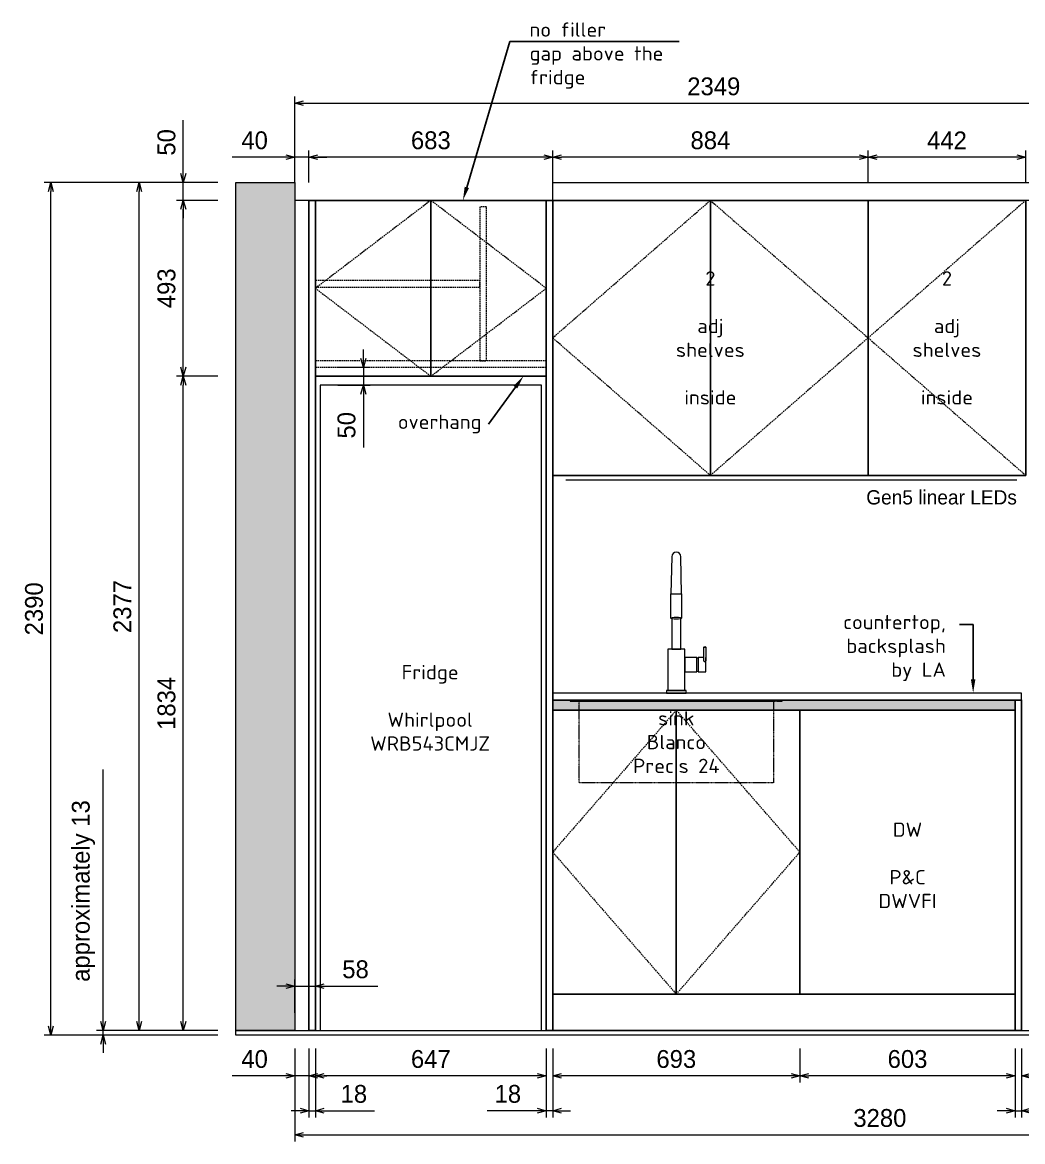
# Model space of a CAD drawing. Header units: millimetres. Extents: x 317748 to 451058, y -7309 to 88509.
# Drawn here: x 340132 to 342935, y 40058 to 43195 of the extents above; entities that cross this region are included whole.
import ezdxf
from ezdxf import colors
from ezdxf.entities.mleader import LeaderData, LeaderLine
from ezdxf.math import Vec2, Vec3

# ---------------------------------------------------------------- set-up
doc = ezdxf.new("R2010")
doc.units = ezdxf.units.MM
doc.header["$LTSCALE"] = 2
doc.header["$MEASUREMENT"] = 0
doc.header["$PDMODE"] = 3
doc.linetypes.add('DASHEDX2', pattern=[1.5, 1, -0.5])
doc.linetypes.add('HIDDEN2', pattern=[0.1875, 0.125, -0.0625])
doc.layers.get('0').update_dxf_attribs({"lineweight": 30})
doc.layers.get('Defpoints').update_dxf_attribs({"color": 255, "lineweight": 0})
for name, color, linetype, lineweight in [('1', 10, 'Continuous', 18), ('Appliance', 4, 'Continuous', 20), ('Appliances', 4, 'Continuous', 13), ('Cabinets', 7, 'Continuous', 25), ('Dims', 4, 'Continuous', 20), ('Hatch_grey', 253, 'Continuous', 5), ('KK + Filler', 252, 'Continuous', 18), ('Line_Hdn_Blu', 4, 'HIDDEN2', 5), ('Line_Hidden', 8, 'DASHEDX2', 15)]:
    doc.layers.add(name, color=color, linetype=linetype, lineweight=lineweight)
doc.styles.add('AGS', font='ags.shx')
doc.styles.add('style1', font='simplex.shx')
doc.dimstyles.new('mm LG 30', dxfattribs={"dimtxt": 50, "dimasz": 25, "dimexe": 19, "dimexo": 50, "dimgap": 22, "dimtad": 1, "dimdec": 0, "dimdsep": 46, "dimtxsty": 'AGS', "dimblk": 'OPEN30', "dimcen": 2, "dimclrd": 256, "dimclre": 256, "dimclrt": 256, "dimadec": 0, "dimazin": 0, "dimtm": 1e-09, "dimtfac": 1, "dimtdec": 0, "dimtmove": 0, "dimatfit": 3, "dimldrblk": 'OPEN30', "dimfxl": 1, "dimtolj": 1, "dimlwd": -1, "dimlwe": -1, "dimarcsym": 0})

# ---------------------------------------------------------------- blocks, each defined once
blk = doc.blocks.new('_Open30')
at = {"color": 0, "linetype": 'ByBlock', "lineweight": -2}
for p, q in [((-1, 0.27), (0, 0)), ((0, 0), (-1, -0.27)), ((0, 0), (-1, 0))]:
    blk.add_line(p, q, dxfattribs=at)
blk = doc.blocks.new('*D162')
at = {"layer": 'Defpoints', "color": 0, "ltscale": 2, "transparency": 16777216}
for p in [(342932, 40369.5), (343553, 40369.5), (343553, 40242.3)]:
    blk.add_point(p, dxfattribs=at)
at = {"layer": 'Dims', "ltscale": 2, "transparency": 16777216}
for p, q in [((342932, 40319.5), (342932, 40223.3)), ((343553, 40319.5), (343553, 40223.3)), ((342957, 40242.3), (343528, 40242.3))]:
    blk.add_line(p, q, dxfattribs=at)
at = {"layer": 'Dims', "ltscale": 2, "transparency": 16777216, "xscale": 25, "yscale": 25, "zscale": 25, "rotation": 180}
blk.add_blockref('_Open30', (342932, 40242.3), dxfattribs=at)
at = {"layer": 'Dims', "ltscale": 2, "transparency": 16777216, "xscale": 25, "yscale": 25, "zscale": 25}
blk.add_blockref('_Open30', (343553, 40242.3), dxfattribs=at)
at = {"layer": 'Dims', "ltscale": 2, "transparency": 16777216, "insert": (343242.5, 40289.3), "char_height": 50, "attachment_point": 5, "style": 'AGS'}
blk.add_mtext('\\A1;621', dxfattribs=at)
blk = doc.blocks.new('*D163')
at = {"layer": 'Defpoints', "color": 0, "ltscale": 2, "transparency": 16777216}
for p in [(342311, 40369.5), (342914, 40369.5), (342311, 40242.3)]:
    blk.add_point(p, dxfattribs=at)
at = {"layer": 'Dims', "ltscale": 2, "transparency": 16777216}
for p, q in [((342311, 40319.5), (342311, 40223.3)), ((342914, 40319.5), (342914, 40223.3)), ((342889, 40242.3), (342336, 40242.3))]:
    blk.add_line(p, q, dxfattribs=at)
at = {"layer": 'Dims', "ltscale": 2, "transparency": 16777216, "xscale": 25, "yscale": 25, "zscale": 25, "rotation": 180}
blk.add_blockref('_Open30', (342311, 40242.3), dxfattribs=at)
at = {"layer": 'Dims', "ltscale": 2, "transparency": 16777216, "xscale": 25, "yscale": 25, "zscale": 25}
blk.add_blockref('_Open30', (342914, 40242.3), dxfattribs=at)
at = {"layer": 'Dims', "ltscale": 2, "transparency": 16777216, "insert": (342612.5, 40289.3), "char_height": 50, "attachment_point": 5, "style": 'AGS'}
blk.add_mtext('\\A1;603', dxfattribs=at)
blk = doc.blocks.new('*D164')
at = {"layer": 'Defpoints', "color": 0, "ltscale": 2, "transparency": 16777216}
for p in [(341618, 40369.5), (342311, 40369.5), (341618, 40242.3)]:
    blk.add_point(p, dxfattribs=at)
at = {"layer": 'Dims', "ltscale": 2, "transparency": 16777216}
for p, q in [((341618, 40319.5), (341618, 40223.3)), ((342311, 40319.5), (342311, 40223.3)), ((342286, 40242.3), (341643, 40242.3))]:
    blk.add_line(p, q, dxfattribs=at)
at = {"layer": 'Dims', "ltscale": 2, "transparency": 16777216, "xscale": 25, "yscale": 25, "zscale": 25, "rotation": 180}
blk.add_blockref('_Open30', (341618, 40242.3), dxfattribs=at)
at = {"layer": 'Dims', "ltscale": 2, "transparency": 16777216, "xscale": 25, "yscale": 25, "zscale": 25}
blk.add_blockref('_Open30', (342311, 40242.3), dxfattribs=at)
at = {"layer": 'Dims', "ltscale": 2, "transparency": 16777216, "insert": (341964.5, 40289.3), "char_height": 50, "attachment_point": 5, "style": 'AGS'}
blk.add_mtext('\\A1;693', dxfattribs=at)
blk = doc.blocks.new('*D153')
at = {"layer": 'Defpoints', "color": 0, "ltscale": 2, "transparency": 16777216}
for p in [(342914, 40369.5), (342932, 40369.5), (342932, 40144.6)]:
    blk.add_point(p, dxfattribs=at)
at = {"layer": 'Dims', "ltscale": 2, "transparency": 16777216}
for p, q in [((342914, 40319.5), (342914, 40125.6)), ((342932, 40319.5), (342932, 40125.6)), ((342889, 40144.6), (342864, 40144.6)), ((342914, 40144.6), (342932, 40144.6)), ((342957, 40144.6), (343097.5, 40144.6))]:
    blk.add_line(p, q, dxfattribs=at)
at = {"layer": 'Dims', "ltscale": 2, "transparency": 16777216, "xscale": 25, "yscale": 25, "zscale": 25}
blk.add_blockref('_Open30', (342914, 40144.6), dxfattribs=at)
at = {"layer": 'Dims', "ltscale": 2, "transparency": 16777216, "xscale": 25, "yscale": 25, "zscale": 25, "rotation": 180}
blk.add_blockref('_Open30', (342932, 40144.6), dxfattribs=at)
at = {"layer": 'Dims', "ltscale": 2, "transparency": 16777216, "insert": (343039.8, 40191.6), "char_height": 50, "attachment_point": 5, "style": 'AGS'}
blk.add_mtext('\\A1;18', dxfattribs=at)
blk = doc.blocks.new('*D166')
at = {"layer": 'Defpoints', "color": 0, "ltscale": 2, "transparency": 16777216}
for p in [(340953, 40369.5), (341600, 40369.5), (340953, 40242.3)]:
    blk.add_point(p, dxfattribs=at)
at = {"layer": 'Dims', "ltscale": 2, "transparency": 16777216}
for p, q in [((340953, 40319.5), (340953, 40223.3)), ((341600, 40319.5), (341600, 40223.3)), ((341575, 40242.3), (340978, 40242.3))]:
    blk.add_line(p, q, dxfattribs=at)
at = {"layer": 'Dims', "ltscale": 2, "transparency": 16777216, "xscale": 25, "yscale": 25, "zscale": 25, "rotation": 180}
blk.add_blockref('_Open30', (340953, 40242.3), dxfattribs=at)
at = {"layer": 'Dims', "ltscale": 2, "transparency": 16777216, "xscale": 25, "yscale": 25, "zscale": 25}
blk.add_blockref('_Open30', (341600, 40242.3), dxfattribs=at)
at = {"layer": 'Dims', "ltscale": 2, "transparency": 16777216, "insert": (341276.5, 40289.3), "char_height": 50, "attachment_point": 5, "style": 'AGS'}
blk.add_mtext('\\A1;647', dxfattribs=at)
blk = doc.blocks.new('*D154')
at = {"layer": 'Defpoints', "color": 0, "ltscale": 2, "transparency": 16777216}
for p in [(341600, 40369.5), (341618, 40369.5), (341600, 40144.6)]:
    blk.add_point(p, dxfattribs=at)
at = {"layer": 'Dims', "ltscale": 2, "transparency": 16777216}
for p, q in [((341600, 40319.5), (341600, 40125.6)), ((341618, 40319.5), (341618, 40125.6)), ((341575, 40144.6), (341434.6, 40144.6)), ((341618, 40144.6), (341600, 40144.6)), ((341643, 40144.6), (341668, 40144.6))]:
    blk.add_line(p, q, dxfattribs=at)
at = {"layer": 'Dims', "ltscale": 2, "transparency": 16777216, "xscale": 25, "yscale": 25, "zscale": 25}
blk.add_blockref('_Open30', (341600, 40144.6), dxfattribs=at)
at = {"layer": 'Dims', "ltscale": 2, "transparency": 16777216, "xscale": 25, "yscale": 25, "zscale": 25, "rotation": 180}
blk.add_blockref('_Open30', (341618, 40144.6), dxfattribs=at)
at = {"layer": 'Dims', "ltscale": 2, "transparency": 16777216, "insert": (341492.3, 40191.6), "char_height": 50, "attachment_point": 5, "style": 'AGS'}
blk.add_mtext('\\A1;18', dxfattribs=at)
blk = doc.blocks.new('*D167')
at = {"layer": 'Defpoints', "color": 0, "ltscale": 2, "transparency": 16777216}
for p in [(340935, 40369.5), (340953, 40369.5), (340953, 40144.6)]:
    blk.add_point(p, dxfattribs=at)
at = {"layer": 'Dims', "ltscale": 2, "transparency": 16777216}
for p, q in [((340935, 40319.5), (340935, 40125.6)), ((340953, 40319.5), (340953, 40125.6)), ((340910, 40144.6), (340885, 40144.6)), ((340935, 40144.6), (340953, 40144.6)), ((340978, 40144.6), (341118.5, 40144.6))]:
    blk.add_line(p, q, dxfattribs=at)
at = {"layer": 'Dims', "ltscale": 2, "transparency": 16777216, "xscale": 25, "yscale": 25, "zscale": 25}
blk.add_blockref('_Open30', (340935, 40144.6), dxfattribs=at)
at = {"layer": 'Dims', "ltscale": 2, "transparency": 16777216, "xscale": 25, "yscale": 25, "zscale": 25, "rotation": 180}
blk.add_blockref('_Open30', (340953, 40144.6), dxfattribs=at)
at = {"layer": 'Dims', "ltscale": 2, "transparency": 16777216, "insert": (341060.8, 40191.6), "char_height": 50, "attachment_point": 5, "style": 'AGS'}
blk.add_mtext('\\A1;18', dxfattribs=at)
blk = doc.blocks.new('*D168')
at = {"layer": 'Defpoints', "color": 0, "ltscale": 2, "transparency": 16777216}
for p in [(340895, 40369.5), (340935, 40369.5), (340895, 40242.3)]:
    blk.add_point(p, dxfattribs=at)
at = {"layer": 'Dims', "ltscale": 2, "transparency": 16777216}
for p, q in [((340895, 40319.5), (340895, 40223.3)), ((340935, 40319.5), (340935, 40223.3)), ((340870, 40242.3), (340720.1, 40242.3)), ((340935, 40242.3), (340895, 40242.3)), ((340960, 40242.3), (340985, 40242.3))]:
    blk.add_line(p, q, dxfattribs=at)
at = {"layer": 'Dims', "ltscale": 2, "transparency": 16777216, "xscale": 25, "yscale": 25, "zscale": 25}
blk.add_blockref('_Open30', (340895, 40242.3), dxfattribs=at)
at = {"layer": 'Dims', "ltscale": 2, "transparency": 16777216, "xscale": 25, "yscale": 25, "zscale": 25, "rotation": 180}
blk.add_blockref('_Open30', (340935, 40242.3), dxfattribs=at)
at = {"layer": 'Dims', "ltscale": 2, "transparency": 16777216, "insert": (340782.6, 40289.3), "char_height": 50, "attachment_point": 5, "style": 'AGS'}
blk.add_mtext('\\A1;40', dxfattribs=at)
blk = doc.blocks.new('*D155')
at = {"layer": 'Defpoints', "color": 0, "ltscale": 2, "transparency": 16777216}
for p in [(340895, 40369.5), (344175, 40369.5), (344175, 40077)]:
    blk.add_point(p, dxfattribs=at)
at = {"layer": 'Dims', "ltscale": 2, "transparency": 16777216}
for p, q in [((340895, 40319.5), (340895, 40058)), ((344175, 40319.5), (344175, 40058)), ((340920, 40077), (344150, 40077))]:
    blk.add_line(p, q, dxfattribs=at)
at = {"layer": 'Dims', "ltscale": 2, "transparency": 16777216, "xscale": 25, "yscale": 25, "zscale": 25, "rotation": 180}
blk.add_blockref('_Open30', (340895, 40077), dxfattribs=at)
at = {"layer": 'Dims', "ltscale": 2, "transparency": 16777216, "xscale": 25, "yscale": 25, "zscale": 25}
blk.add_blockref('_Open30', (344175, 40077), dxfattribs=at)
at = {"layer": 'Dims', "ltscale": 2, "transparency": 16777216, "insert": (342535, 40124), "char_height": 50, "attachment_point": 5, "style": 'AGS'}
blk.add_mtext('\\A1;3280', dxfattribs=at)
blk = doc.blocks.new('*D171')
at = {"layer": 'Defpoints', "color": 0, "ltscale": 2, "transparency": 16777216}
for p in [(342502, 42817.6), (342502, 42696.5), (342944, 42696.5)]:
    blk.add_point(p, dxfattribs=at)
at = {"layer": 'Dims', "ltscale": 2, "transparency": 16777216}
for p, q in [((342502, 42746.5), (342502, 42836.6)), ((342944, 42746.5), (342944, 42836.6)), ((342919, 42817.6), (342527, 42817.6))]:
    blk.add_line(p, q, dxfattribs=at)
at = {"layer": 'Dims', "ltscale": 2, "transparency": 16777216, "xscale": 25, "yscale": 25, "zscale": 25, "rotation": 180}
blk.add_blockref('_Open30', (342502, 42817.6), dxfattribs=at)
at = {"layer": 'Dims', "ltscale": 2, "transparency": 16777216, "xscale": 25, "yscale": 25, "zscale": 25}
blk.add_blockref('_Open30', (342944, 42817.6), dxfattribs=at)
at = {"layer": 'Dims', "ltscale": 2, "transparency": 16777216, "insert": (342723, 42864.6), "char_height": 50, "attachment_point": 5, "style": 'AGS'}
blk.add_mtext('\\A1;442', dxfattribs=at)
blk = doc.blocks.new('*D172')
at = {"layer": 'Defpoints', "color": 0, "ltscale": 2, "transparency": 16777216}
for p in [(341618, 42817.6), (341618, 42696.5), (342502, 42696.5)]:
    blk.add_point(p, dxfattribs=at)
at = {"layer": 'Dims', "ltscale": 2, "transparency": 16777216}
for p, q in [((341618, 42746.5), (341618, 42836.6)), ((342502, 42746.5), (342502, 42836.6)), ((342477, 42817.6), (341643, 42817.6))]:
    blk.add_line(p, q, dxfattribs=at)
at = {"layer": 'Dims', "ltscale": 2, "transparency": 16777216, "xscale": 25, "yscale": 25, "zscale": 25, "rotation": 180}
blk.add_blockref('_Open30', (341618, 42817.6), dxfattribs=at)
at = {"layer": 'Dims', "ltscale": 2, "transparency": 16777216, "xscale": 25, "yscale": 25, "zscale": 25}
blk.add_blockref('_Open30', (342502, 42817.6), dxfattribs=at)
at = {"layer": 'Dims', "ltscale": 2, "transparency": 16777216, "insert": (342060, 42864.6), "char_height": 50, "attachment_point": 5, "style": 'AGS'}
blk.add_mtext('\\A1;884', dxfattribs=at)
blk = doc.blocks.new('*D173')
at = {"layer": 'Defpoints', "color": 0, "ltscale": 2, "transparency": 16777216}
for p in [(340935, 42817.6), (340935, 42696.5), (341618, 42696.5)]:
    blk.add_point(p, dxfattribs=at)
at = {"layer": 'Dims', "ltscale": 2, "transparency": 16777216}
for p, q in [((340935, 42746.5), (340935, 42836.6)), ((341618, 42746.5), (341618, 42836.6)), ((341593, 42817.6), (340960, 42817.6))]:
    blk.add_line(p, q, dxfattribs=at)
at = {"layer": 'Dims', "ltscale": 2, "transparency": 16777216, "xscale": 25, "yscale": 25, "zscale": 25, "rotation": 180}
blk.add_blockref('_Open30', (340935, 42817.6), dxfattribs=at)
at = {"layer": 'Dims', "ltscale": 2, "transparency": 16777216, "xscale": 25, "yscale": 25, "zscale": 25}
blk.add_blockref('_Open30', (341618, 42817.6), dxfattribs=at)
at = {"layer": 'Dims', "ltscale": 2, "transparency": 16777216, "insert": (341276.5, 42864.6), "char_height": 50, "attachment_point": 5, "style": 'AGS'}
blk.add_mtext('\\A1;683', dxfattribs=at)
blk = doc.blocks.new('*D174')
at = {"layer": 'Defpoints', "color": 0, "ltscale": 2, "transparency": 16777216}
for p in [(340895, 42817.6), (340895, 42696.5), (340935, 42696.5)]:
    blk.add_point(p, dxfattribs=at)
at = {"layer": 'Dims', "ltscale": 2, "transparency": 16777216}
for p, q in [((340895, 42746.5), (340895, 42836.6)), ((340935, 42746.5), (340935, 42836.6)), ((340870, 42817.6), (340720.1, 42817.6)), ((340935, 42817.6), (340895, 42817.6)), ((340960, 42817.6), (340985, 42817.6))]:
    blk.add_line(p, q, dxfattribs=at)
at = {"layer": 'Dims', "ltscale": 2, "transparency": 16777216, "xscale": 25, "yscale": 25, "zscale": 25}
blk.add_blockref('_Open30', (340895, 42817.6), dxfattribs=at)
at = {"layer": 'Dims', "ltscale": 2, "transparency": 16777216, "xscale": 25, "yscale": 25, "zscale": 25, "rotation": 180}
blk.add_blockref('_Open30', (340935, 42817.6), dxfattribs=at)
at = {"layer": 'Dims', "ltscale": 2, "transparency": 16777216, "insert": (340782.6, 42864.6), "char_height": 50, "attachment_point": 5, "style": 'AGS'}
blk.add_mtext('\\A1;40', dxfattribs=at)
blk = doc.blocks.new('*D175')
at = {"layer": 'Defpoints', "color": 0, "ltscale": 2, "transparency": 16777216}
for p in [(340582.8, 42203.5), (340730, 42203.5), (340730, 40369.5)]:
    blk.add_point(p, dxfattribs=at)
at = {"layer": 'Dims', "ltscale": 2, "transparency": 16777216}
for p, q in [((340680, 42203.5), (340563.8, 42203.5)), ((340582.8, 40394.5), (340582.8, 42178.5)), ((340680, 40369.5), (340563.8, 40369.5))]:
    blk.add_line(p, q, dxfattribs=at)
at = {"layer": 'Dims', "ltscale": 2, "transparency": 16777216, "xscale": 25, "yscale": 25, "zscale": 25}
for p, rotation in [((340582.8, 42203.5), 90), ((340582.8, 40369.5), 270)]:
    blk.add_blockref('_Open30', p, dxfattribs=dict(at, rotation=rotation))
at = {"layer": 'Dims', "ltscale": 2, "transparency": 16777216, "insert": (340535.8, 41286.5), "char_height": 50, "attachment_point": 5, "rotation": 90, "style": 'AGS'}
blk.add_mtext('\\A1;1834', dxfattribs=at)
blk = doc.blocks.new('*D156')
at = {"layer": 'Defpoints', "color": 0, "ltscale": 2, "transparency": 16777216}
for p in [(340582.8, 42696.5), (340730, 42696.5), (340730, 42203.5)]:
    blk.add_point(p, dxfattribs=at)
at = {"layer": 'Dims', "ltscale": 2, "transparency": 16777216}
for p, q in [((340680, 42696.5), (340563.8, 42696.5)), ((340582.8, 42228.5), (340582.8, 42671.5)), ((340680, 42203.5), (340563.8, 42203.5))]:
    blk.add_line(p, q, dxfattribs=at)
at = {"layer": 'Dims', "ltscale": 2, "transparency": 16777216, "xscale": 25, "yscale": 25, "zscale": 25}
for p, rotation in [((340582.8, 42696.5), 90), ((340582.8, 42203.5), 270)]:
    blk.add_blockref('_Open30', p, dxfattribs=dict(at, rotation=rotation))
at = {"layer": 'Dims', "ltscale": 2, "transparency": 16777216, "insert": (340535.8, 42450), "char_height": 50, "attachment_point": 5, "rotation": 90, "style": 'AGS'}
blk.add_mtext('\\A1;493', dxfattribs=at)
blk = doc.blocks.new('*D176')
at = {"layer": 'Defpoints', "color": 0, "ltscale": 2, "transparency": 16777216}
for p in [(340582.8, 42746.5), (340730, 42746.5), (340730, 42696.5)]:
    blk.add_point(p, dxfattribs=at)
at = {"layer": 'Dims', "ltscale": 2, "transparency": 16777216}
for p, q in [((340582.8, 42771.5), (340582.8, 42921.4)), ((340680, 42746.5), (340563.8, 42746.5)), ((340582.8, 42696.5), (340582.8, 42746.5)), ((340680, 42696.5), (340563.8, 42696.5)), ((340582.8, 42671.5), (340582.8, 42646.5))]:
    blk.add_line(p, q, dxfattribs=at)
at = {"layer": 'Dims', "ltscale": 2, "transparency": 16777216, "xscale": 25, "yscale": 25, "zscale": 25}
for p, rotation in [((340582.8, 42746.5), 270), ((340582.8, 42696.5), 90)]:
    blk.add_blockref('_Open30', p, dxfattribs=dict(at, rotation=rotation))
at = {"layer": 'Dims', "ltscale": 2, "transparency": 16777216, "insert": (340535.8, 42859), "char_height": 50, "attachment_point": 5, "rotation": 90, "style": 'AGS'}
blk.add_mtext('\\A1;50', dxfattribs=at)
blk = doc.blocks.new('*D177')
at = {"layer": 'Defpoints', "color": 0, "ltscale": 2, "transparency": 16777216}
for p in [(340459.2, 42746.5), (340730, 42746.5), (340730, 40369.5)]:
    blk.add_point(p, dxfattribs=at)
at = {"layer": 'Dims', "ltscale": 2, "transparency": 16777216}
for p, q in [((340680, 42746.5), (340440.2, 42746.5)), ((340459.2, 40394.5), (340459.2, 42721.5)), ((340680, 40369.5), (340440.2, 40369.5))]:
    blk.add_line(p, q, dxfattribs=at)
at = {"layer": 'Dims', "ltscale": 2, "transparency": 16777216, "xscale": 25, "yscale": 25, "zscale": 25}
for p, rotation in [((340459.2, 42746.5), 90), ((340459.2, 40369.5), 270)]:
    blk.add_blockref('_Open30', p, dxfattribs=dict(at, rotation=rotation))
at = {"layer": 'Dims', "ltscale": 2, "transparency": 16777216, "insert": (340412.2, 41558), "char_height": 50, "attachment_point": 5, "rotation": 90, "style": 'AGS'}
blk.add_mtext('\\A1;2377', dxfattribs=at)
blk = doc.blocks.new('*D178')
at = {"layer": 'Defpoints', "color": 0, "ltscale": 2, "transparency": 16777216}
for p in [(340358.2, 40369.5), (340730, 40369.5), (340730, 40356.5)]:
    blk.add_point(p, dxfattribs=at)
at = {"layer": 'Dims', "ltscale": 2, "transparency": 16777216}
for p, q in [((340358.2, 40394.5), (340358.2, 41101.6)), ((340680, 40369.5), (340339.2, 40369.5)), ((340680, 40356.5), (340339.2, 40356.5)), ((340358.2, 40356.5), (340358.2, 40369.5)), ((340358.2, 40331.5), (340358.2, 40306.5))]:
    blk.add_line(p, q, dxfattribs=at)
at = {"layer": 'Dims', "ltscale": 2, "transparency": 16777216, "xscale": 25, "yscale": 25, "zscale": 25}
for p, rotation in [((340358.2, 40369.5), 270), ((340358.2, 40356.5), 90)]:
    blk.add_blockref('_Open30', p, dxfattribs=dict(at, rotation=rotation))
at = {"layer": 'Dims', "ltscale": 2, "transparency": 16777216, "insert": (340302.9, 40760.5), "char_height": 50, "attachment_point": 5, "rotation": 90, "style": 'AGS'}
blk.add_mtext('\\A1;approximately 13', dxfattribs=at)
blk = doc.blocks.new('*D145')
at = {"layer": 'Defpoints', "color": 0, "ltscale": 2, "transparency": 16777216}
for p in [(340211.6, 42746.5), (340730, 42746.5), (340730, 40356.5)]:
    blk.add_point(p, dxfattribs=at)
at = {"layer": 'Dims', "ltscale": 2, "transparency": 16777216}
for p, q in [((340680, 42746.5), (340192.6, 42746.5)), ((340211.6, 40381.5), (340211.6, 42721.5)), ((340680, 40356.5), (340192.6, 40356.5))]:
    blk.add_line(p, q, dxfattribs=at)
at = {"layer": 'Dims', "ltscale": 2, "transparency": 16777216, "xscale": 25, "yscale": 25, "zscale": 25}
for p, rotation in [((340211.6, 42746.5), 90), ((340211.6, 40356.5), 270)]:
    blk.add_blockref('_Open30', p, dxfattribs=dict(at, rotation=rotation))
at = {"layer": 'Dims', "ltscale": 2, "transparency": 16777216, "insert": (340164.6, 41551.5), "char_height": 50, "attachment_point": 5, "rotation": 90, "style": 'AGS'}
blk.add_mtext('\\A1;2390', dxfattribs=at)
blk = doc.blocks.new('*D146')
at = {"layer": 'Defpoints', "color": 0, "ltscale": 2, "transparency": 16777216}
for p in [(340966, 42228.5), (340966, 42178.5), (341087.4, 42178.5)]:
    blk.add_point(p, dxfattribs=at)
at = {"layer": 'Dims', "ltscale": 2, "transparency": 16777216}
for p, q in [((341087.4, 42253.5), (341087.4, 42278.5)), ((341016, 42228.5), (341106.4, 42228.5)), ((341087.4, 42228.5), (341087.4, 42178.5)), ((341016, 42178.5), (341106.4, 42178.5)), ((341087.4, 42153.5), (341087.4, 42003.5))]:
    blk.add_line(p, q, dxfattribs=at)
at = {"layer": 'Dims', "ltscale": 2, "transparency": 16777216, "xscale": 25, "yscale": 25, "zscale": 25}
for p, rotation in [((341087.4, 42228.5), 270), ((341087.4, 42178.5), 90)]:
    blk.add_blockref('_Open30', p, dxfattribs=dict(at, rotation=rotation))
at = {"layer": 'Dims', "ltscale": 2, "transparency": 16777216, "insert": (341040.4, 42066), "char_height": 50, "attachment_point": 5, "rotation": 90, "style": 'AGS'}
blk.add_mtext('\\A1;50', dxfattribs=at)
blk = doc.blocks.new('*D158')
at = {"layer": '1', "ltscale": 2, "transparency": 16777216}
for p, q in [((340895, 42746.5), (340895, 42987.8)), ((343244, 42746.5), (343244, 42987.8)), ((340920, 42968.8), (343219, 42968.8))]:
    blk.add_line(p, q, dxfattribs=at)
at = {"layer": 'Defpoints', "color": 0, "ltscale": 2, "transparency": 16777216}
for p in [(343244, 42968.8), (340895, 42696.5), (343244, 42696.5)]:
    blk.add_point(p, dxfattribs=at)
at = {"layer": '1', "ltscale": 2, "transparency": 16777216, "xscale": 25, "yscale": 25, "zscale": 25, "rotation": 180}
blk.add_blockref('_Open30', (340895, 42968.8), dxfattribs=at)
at = {"layer": '1', "ltscale": 2, "transparency": 16777216, "xscale": 25, "yscale": 25, "zscale": 25}
blk.add_blockref('_Open30', (343244, 42968.8), dxfattribs=at)
at = {"layer": '1', "ltscale": 2, "transparency": 16777216, "insert": (342069.5, 43015.8), "char_height": 50, "attachment_point": 5, "style": 'AGS'}
blk.add_mtext('\\A1;2349', dxfattribs=at)
blk = doc.blocks.new('*D159')
at = {"layer": 'Defpoints', "color": 0, "ltscale": 2, "transparency": 16777216}
for p in [(340953, 40493.8), (340895, 40369.5), (340953, 40369.5)]:
    blk.add_point(p, dxfattribs=at)
at = {"layer": 'Dims', "ltscale": 2, "transparency": 16777216}
for p, q in [((340895, 40419.5), (340895, 40512.8)), ((340953, 40419.5), (340953, 40512.8)), ((340870, 40493.8), (340845, 40493.8)), ((340895, 40493.8), (340953, 40493.8)), ((340978, 40493.8), (341128, 40493.8))]:
    blk.add_line(p, q, dxfattribs=at)
at = {"layer": 'Dims', "ltscale": 2, "transparency": 16777216, "xscale": 25, "yscale": 25, "zscale": 25}
blk.add_blockref('_Open30', (340895, 40493.8), dxfattribs=at)
at = {"layer": 'Dims', "ltscale": 2, "transparency": 16777216, "xscale": 25, "yscale": 25, "zscale": 25, "rotation": 180}
blk.add_blockref('_Open30', (340953, 40493.8), dxfattribs=at)
at = {"layer": 'Dims', "ltscale": 2, "transparency": 16777216, "insert": (341065.5, 40540.8), "char_height": 50, "attachment_point": 5, "style": 'AGS'}
blk.add_mtext('\\A1;58', dxfattribs=at)

msp = doc.modelspace()

# ---------------------------------------------------------------- hatches: boundary and pattern name
at = {"layer": 'Hatch_grey', "ltscale": 2}
h = msp.add_hatch(color=256, dxfattribs=at)
h.dxf.hatch_style = 1
h.paths.add_polyline_path([(340895, 40369.5), (340730, 40369.5), (340730, 42746.5), (340895, 42746.5)])
h = msp.add_hatch(color=256, dxfattribs=at)
h.dxf.hatch_style = 1
h.paths.add_polyline_path([(341618, 41295.5), (342914, 41295.5), (342914, 41267.5), (341618, 41267.5)])

# ---------------------------------------------------------------- linework, layer by layer
at = {"layer": 'Appliance', "ltscale": 2}
msp.add_line((342919, 41912.5), (341655, 41912.5), dxfattribs=at)
at = {"layer": 'Appliances', "ltscale": 2}
msp.add_lwpolyline([(340966, 40369.5), (341587, 40369.5), (341587, 42178.5), (340966, 42178.5)], close=True, dxfattribs=at)
at = {"layer": 'Cabinets', "ltscale": 2}
for points in [[(340935, 40369.5), (340953, 40369.5), (340953, 42696.5), (340935, 42696.5)], [(340953, 42696.5), (341600, 42696.5), (341600, 42203.5), (340953, 42203.5)], [(340953, 42696.5), (341276.5, 42696.5), (341276.5, 42203.5), (340953, 42203.5)], [(341600, 40369.5), (341618, 40369.5), (341618, 42696.5), (341600, 42696.5)], [(342502, 42696.5), (341618, 42696.5), (341618, 41925.5), (342502, 41925.5)], [(342502, 42696.5), (342060, 42696.5), (342060, 41925.5), (342502, 41925.5)], [(342944, 42696.5), (342502, 42696.5), (342502, 41925.5), (342944, 41925.5)], [(341618, 41295.5), (342914, 41295.5), (342914, 41267.5), (341618, 41267.5)], [(342914, 40369.5), (342932, 40369.5), (342932, 41295.5), (342914, 41295.5)], [(342311, 40471.5), (341618, 40471.5), (341618, 41267.5), (342311, 41267.5)], [(342311, 41267.5), (341964.5, 41267.5), (341964.5, 40471.5), (342311, 40471.5)], [(342311, 40471.5), (342914, 40471.5), (342914, 41267.5), (342311, 41267.5)]]:
    msp.add_lwpolyline(points, close=True, dxfattribs=at)
at = {"layer": 'Dims', "ltscale": 2}
for points in [[(341951.8, 41697.7), (341949.5, 41593.3), (341979.5, 41593.3), (341977.3, 41697.7)], [(341949.5, 41525.5), (341949.5, 41593.3), (341979.5, 41593.3), (341979.5, 41525.5)], [(341951.8, 41524), (341951.8, 41438.8), (341977.3, 41438.8), (341977.3, 41524)], [(342041.5, 41414.7), (342025.4, 41414.7), (342025.4, 41374.9), (342047.1, 41374.9), (342047.1, 41414.7)], [(342041.5, 41405.5), (342041.5, 41444.4)], [(342047.1, 41444.4), (342047.1, 41405.5)]]:
    msp.add_lwpolyline(points, dxfattribs=at)
for points in [[(341940.5, 41322.5), (341988.5, 41322.5), (341988.5, 41438.8), (341940.5, 41438.8)], [(341988.5, 41374.9), (342022.3, 41374.9), (342022.3, 41414.7), (341988.5, 41414.7)], [(342022.3, 41414.7), (342025.4, 41413.3), (342025.4, 41376.1), (342022.3, 41374.9)], [(341937, 41315.5), (341992, 41315.5), (341992, 41322.5), (341937, 41322.5)], [(341618, 41295.5), (342932, 41295.5), (342932, 41315.5), (341618, 41315.5)]]:
    msp.add_lwpolyline(points, close=True, dxfattribs=at)
msp.add_arc((341964.5, 41697.7), 12.8, 0, 180, dxfattribs=at)
for centre, major_axis, ratio in [((341964.5, 41525.5), (15, 0), 0.188531), ((342044.3, 41444.4), (-2.8, 0), 0.438894)]:
    msp.add_ellipse(centre, major_axis=major_axis, ratio=ratio, dxfattribs=at)
msp.add_ellipse((342044.3, 41405.5), major_axis=(-2.8, 0), ratio=0.50064, start_param=6.281639, end_param=9.424778, dxfattribs=at)
at = {"layer": 'Hatch_grey', "ltscale": 2}
for points in [[(340895, 40369.5), (340730, 40369.5), (340730, 42746.5), (340895, 42746.5)], [(340730, 40369.5), (344340, 40369.5), (344340, 40356.5), (340730, 40356.5)]]:
    msp.add_lwpolyline(points, close=True, dxfattribs=at)
at = {"layer": 'KK + Filler', "ltscale": 2}
for points in [[(344175, 42696.5), (341618, 42696.5), (341618, 42746.5), (344175, 42746.5)], [(340895, 40369.5), (340935, 40369.5), (340935, 42696.5), (340895, 42696.5)], [(341618, 40471.5), (342914, 40471.5), (342914, 40369.5), (341618, 40369.5)]]:
    msp.add_lwpolyline(points, close=True, dxfattribs=at)
at = {"layer": 'Line_Hdn_Blu', "ltscale": 2}
for points in [[(341667, 41292.5), (342262, 41292.5), (342262, 41295.5), (341667, 41295.5)], [(341692, 41292.5), (342237, 41292.5), (342237, 41063.5), (341692, 41063.5)]]:
    msp.add_lwpolyline(points, close=True, dxfattribs=at)
at = {"layer": 'Line_Hidden', "ltscale": 2}
for points in [[(341276.5, 42696.5), (340953, 42450), (341276.5, 42203.5), (341600, 42450), (341276.5, 42696.5)], [(342060, 42696.5), (342502, 42311), (342060, 41925.5), (341618, 42311), (342060, 42696.5)], [(342944, 42696.5), (342502, 42311), (342944, 41925.5)], [(341964.5, 41267.5), (341618, 40869.5), (341964.5, 40471.5), (342311, 40869.5), (341964.5, 41267.5)]]:
    msp.add_lwpolyline(points, dxfattribs=at)
for points in [[(341414.3, 42246.5), (341432.3, 42246.5), (341432.3, 42678.5), (341414.3, 42678.5)], [(340953, 42453.5), (341414.3, 42453.5), (341414.3, 42471.5), (340953, 42471.5)], [(340953, 42228.5), (341600, 42228.5), (341600, 42246.5), (340953, 42246.5)]]:
    msp.add_lwpolyline(points, close=True, dxfattribs=at)

# ---------------------------------------------------------------- texts
at = {"layer": 'Appliances', "ltscale": 2, "insert": (342919, 41884.1), "char_height": 40, "attachment_point": 3, "style": 'AGS'}
msp.add_mtext_dynamic_manual_height_columns('Gen5 linear LEDs', width=595.469, gutter_width=1000, heights=[0], dxfattribs=at)
at = {"layer": 'Dims', "char_height": 40, "attachment_point": 5, "style": 'style1'}
for s, width, heights, insert in [('\\pxqc;2\\P\\Padj\\Pshelves\\P\\Pinside', 298.831, [479.9], (342060, 42311)), ('\\pxqc;2\\P\\Padj\\Pshelves\\P\\Pinside', 298.831, [479.9], (342723, 42311)), ('\\pxqc;Fridge\\P\\PWhirlpool\\PWRB543CMJZ', 600, [287.9], (341274.5, 41274)), ('\\pxqc;sink\\PBlanco\\PPrecis 24', 600, [287.9], (341964.5, 41178)), ('\\pxqc;DW\\P\\PP&C\\PDWVFI', 600, [287.9], (342612.5, 40832.5))]:
    msp.add_mtext_dynamic_manual_height_columns(s, width=width, gutter_width=25, heights=heights, dxfattribs=dict(at, insert=insert))

# ---------------------------------------------------------------- dimensions: what is measured, and where the dimension line sits
at = {"layer": '1', "ltscale": 2}
dim = msp.add_linear_dim(base=(343244, 42968.8), p1=(340895, 42696.5), p2=(343244, 42696.5), dimstyle='mm LG 30', override={"dimpost": '\\X'}, dxfattribs=at)
dim.commit()
dim.dimension.update_dxf_attribs({"geometry": '*D158', "text_midpoint": (342069.5, 43015.8)})
at = {"layer": 'Dims', "ltscale": 2}
for base, p1, p2, angle, picture, middle in [((340582.8, 42746.5), (340730, 42696.5), (340730, 42746.5), 90, '*D176', (340535.8, 42859)), ((340211.6, 42746.5), (340730, 40356.5), (340730, 42746.5), 90, '*D145', (340164.6, 41551.5)), ((340459.2, 42746.5), (340730, 40369.5), (340730, 42746.5), 90, '*D177', (340412.2, 41558)), ((340582.8, 42696.5), (340730, 42203.5), (340730, 42696.5), 90, '*D156', (340535.8, 42450)), ((341087.4, 42178.5), (340966, 42228.5), (340966, 42178.5), 90, '*D146', (341040.4, 42066)), ((340582.8, 42203.5), (340730, 40369.5), (340730, 42203.5), 90, '*D175', (340535.8, 41286.5)), ((342932, 40144.6), (342914, 40369.5), (342932, 40369.5), 180, '*D153', (343039.8, 40191.6))]:
    dim = msp.add_linear_dim(base=base, p1=p1, p2=p2, angle=angle, dimstyle='mm LG 30', override={"dimpost": '\\X'}, dxfattribs=at)
    dim.commit()
    dim.dimension.update_dxf_attribs({"geometry": picture, "text_midpoint": middle})
for base, p1, p2, picture, middle in [((340895, 42817.6), (340935, 42696.5), (340895, 42696.5), '*D174', (340782.6, 42864.6)), ((340935, 42817.6), (341618, 42696.5), (340935, 42696.5), '*D173', (341276.5, 42864.6)), ((341618, 42817.6), (342502, 42696.5), (341618, 42696.5), '*D172', (342060, 42864.6)), ((342502, 42817.6), (342944, 42696.5), (342502, 42696.5), '*D171', (342723, 42864.6)), ((340953, 40493.8), (340895, 40369.5), (340953, 40369.5), '*D159', (341065.5, 40540.8)), ((340895, 40242.3), (340935, 40369.5), (340895, 40369.5), '*D168', (340782.6, 40289.3)), ((340953, 40144.6), (340935, 40369.5), (340953, 40369.5), '*D167', (341060.8, 40191.6)), ((344175, 40077), (340895, 40369.5), (344175, 40369.5), '*D155', (342535, 40124)), ((340953, 40242.3), (341600, 40369.5), (340953, 40369.5), '*D166', (341276.5, 40289.3)), ((341600, 40144.6), (341618, 40369.5), (341600, 40369.5), '*D154', (341492.3, 40191.6)), ((341618, 40242.3), (342311, 40369.5), (341618, 40369.5), '*D164', (341964.5, 40289.3)), ((342311, 40242.3), (342914, 40369.5), (342311, 40369.5), '*D163', (342612.5, 40289.3)), ((343553, 40242.3), (342932, 40369.5), (343553, 40369.5), '*D162', (343242.5, 40289.3))]:
    dim = msp.add_linear_dim(base=base, p1=p1, p2=p2, dimstyle='mm LG 30', override={"dimpost": '\\X'}, dxfattribs=at)
    dim.commit()
    dim.dimension.update_dxf_attribs({"geometry": picture, "text_midpoint": middle})
dim = msp.add_linear_dim(base=(340358.2, 40369.5), p1=(340730, 40356.5), p2=(340730, 40369.5), angle=90, text='approximately <>', dimstyle='mm LG 30', override={"dimpost": '\\X'}, dxfattribs=at)
dim.commit()
dim.dimension.update_dxf_attribs({"geometry": '*D178', "text_midpoint": (340302.9, 40760.5)})

# ---------------------------------------------------------------- leaders
at = {"layer": '1', "ltscale": 0.2}
ml = msp.add_multileader_mtext('Standard', dxfattribs=at)
ml.set_content('{\\Fsimplex|c0;no filler\\Pgap above the fridge}', color=256)
ml.set_leader_properties()
ml.build(insert=Vec2(0, 0))
ml.multileader.update_dxf_attribs({"has_dogleg": 0, "text_left_attachment_type": 6, "text_right_attachment_type": 6, "dogleg_length": 0.36, "arrow_head_size": 38.1})
ctx = ml.context
ctx.base_point, ctx.char_height, ctx.arrow_head_size, ctx.landing_gap_size, ctx.plane_origin = Vec3(341515.1, 43141.9), 40, 38.1, 38.1, Vec3(341398.8, 42710.5)
ctx.left_attachment, ctx.right_attachment = 6, 6
notes = []
notes.append((ctx, [(1, (1, 1, 0), (341514.7, 43141.9), (1, 0), 0.36, [(0, [(341366.5, 42696.5), (341498.2, 43141.9)], 0, [])])]))
ctx.mtext.insert, ctx.mtext.rotation, ctx.mtext.width, ctx.mtext.flow_direction = Vec3(341553.2, 43195.2), 6.283185, 415.149, 5
at = {"layer": 'Dims', "ltscale": 0.2}
ml = msp.add_multileader_mtext('Standard', dxfattribs=at)
ml.set_content('overhang', color=256, style='style1')
ml.set_leader_properties()
ml.build(insert=Vec2(0, 0))
ml.multileader.update_dxf_attribs({"has_dogleg": 0, "dogleg_length": 9.14, "arrow_head_size": 38.1})
ctx = ml.context
ctx.base_point, ctx.char_height, ctx.arrow_head_size, ctx.landing_gap_size, ctx.plane_origin = Vec3(341141.4, 42069), 40, 38.1, 20, Vec3(341546, 42203.5)
ctx.text_align_type = 2
notes.append((ctx, [(1, (1, 1, 0), (341447.7, 42069), (-1, 0), 9.14, [(0, [(341536, 42203.5)], 0, [])])]))
ctx.mtext.insert, ctx.mtext.alignment, ctx.mtext.flow_direction = Vec3(341418.5, 42095.7), 3, 5
ml = msp.add_multileader_mtext('Standard', dxfattribs=at)
ml.set_content('{\\Fsimplex|c0;countertop, backsplash by LA}', color=256)
ml.set_leader_properties()
ml.build(insert=Vec2(0, 0))
ml.multileader.update_dxf_attribs({"has_dogleg": 0, "dogleg_length": 0.36, "arrow_head_size": 38.1})
ctx = ml.context
ctx.base_point, ctx.char_height, ctx.arrow_head_size, ctx.landing_gap_size, ctx.plane_origin = Vec3(342350.4, 41507.8), 40, 38.1, 38.1, Vec3(341954.4, 41316.5)
ctx.text_align_type = 2
notes.append((ctx, [(0, (1, 1, 0), (342767.2, 41507.8), (-1, 0), 9.14, [(0, [(342796.4, 41315.5), (342796.4, 41507.8)], 0, [])])]))
ctx.mtext.insert, ctx.mtext.rotation, ctx.mtext.width, ctx.mtext.alignment, ctx.mtext.flow_direction = Vec3(342720, 41534.5), 6.283185, 362.251, 3, 5
for ctx, leaders in notes:
    for number, flags, end, landing, length, lines in leaders:
        leader = LeaderData()
        leader.index, (leader.has_last_leader_line, leader.has_dogleg_vector, leader.attachment_direction) = number, flags
        leader.last_leader_point, leader.dogleg_vector, leader.dogleg_length = Vec3(end), Vec3(landing), length
        for number, points, colour, breaks in lines:
            line = LeaderLine()
            line.index, line.vertices, line.color, line.breaks = number, Vec3.list(points), colors.encode_raw_color(colour), breaks
            leader.lines.append(line)
        ctx.leaders.append(leader)

doc.saveas('drawing.dxf')
